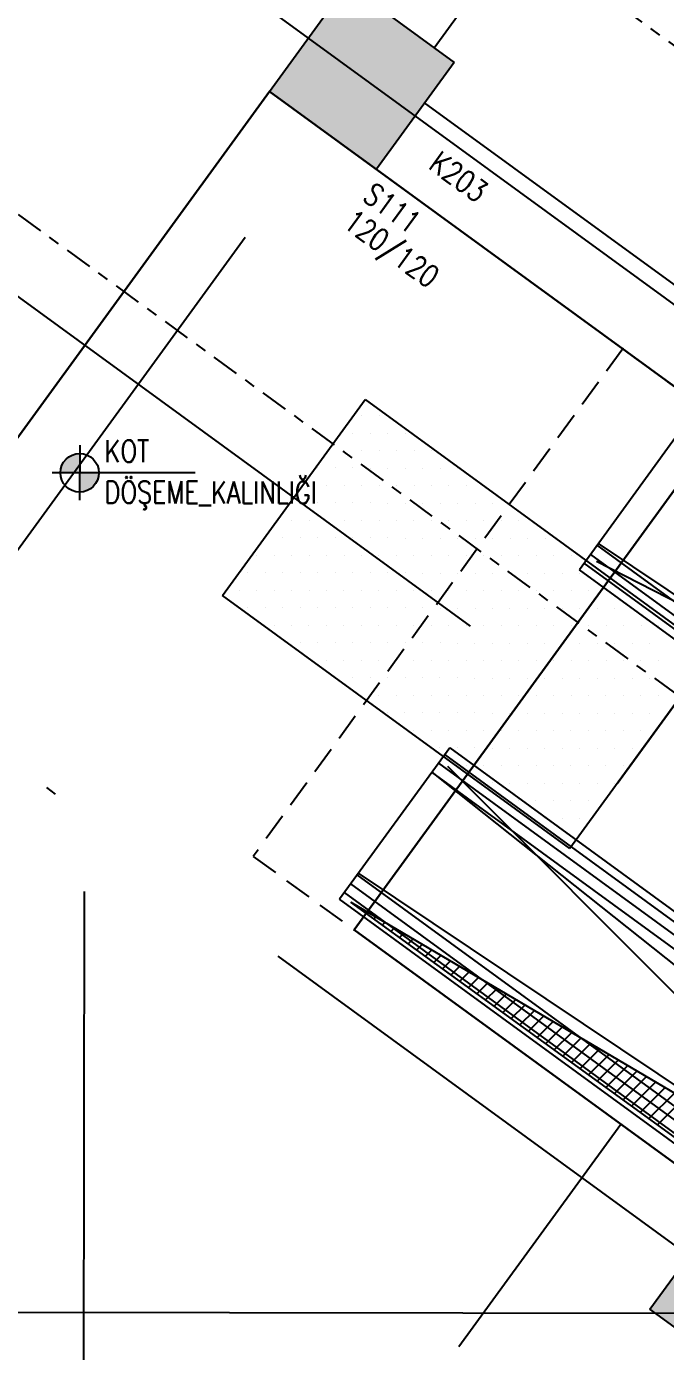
# Model space of a CAD drawing. Header units: millimetres. Extents: x 400382 to 401267, y 4543945 to 4544126.
# Drawn here: x 400719.53 to 400725.33, y 4544034.74 to 4544046.77 of the extents above; entities that cross this region are included whole.
import ezdxf
from ezdxf.enums import TextEntityAlignment as Align

# ---------------------------------------------------------------- set-up
doc = ezdxf.new("R2010")
doc.units = ezdxf.units.MM
for name, pattern in [('AKS', [3, 2.5, -0.25, 0, -0.25]), ('CENTER', [2, 1.25, -0.25, 0.25, -0.25]), ('CIZGI', [0.4, 0.25, -0.15]), ('HIDDEN', [0.375, 0.25, -0.125])]:
    doc.linetypes.add(name, pattern=pattern)
for name, color, linetype in [('aks prota', 2, 'AKS'), ('boşluk prota', 2, 'Continuous'), ('boşluk taraması prota', 252, 'Continuous'), ('kiriş prota', 6, 'Continuous'), ('kolon prota', 1, 'Continuous'), ('kolon tarama prota', 252, 'Continuous'), ('lkolon prota', 4, 'Continuous'), ('merdiven prota', 2, 'Continuous'), ('skesit prota', 7, 'Continuous'), ('st-s_level (kot)', 6, 'Continuous'), ('st-s_levelmark (kot işareti)', 4, 'Continuous'), ('st_s_ölçü', 4, 'Continuous'), ('temel prota', 6, 'Continuous'), ('tkolon prota', 6, 'Continuous')]:
    doc.layers.add(name, color=color, linetype=linetype)
doc.styles.add('OLCU', font='romanstw.shx')
doc.styles.add('TKIRIS', font='romanstw.shx')
doc.styles.add('tkolon', font='romanstw.shx')

msp = doc.modelspace()

# ---------------------------------------------------------------- hatches: boundary and pattern name
at = {"layer": 'kolon tarama prota'}
h = msp.add_hatch(color=256, dxfattribs=at)
h.dxf.hatch_style = 1
h.paths.add_polyline_path([(400803.72632, 4544009.33707), (400715.93468, 4544073.28909), (400690.79298, 4544038.77523), (400692.00541, 4544037.89203), (400705.8401, 4544027.81608), (400705.82967, 4544017.50939), (400720.00495, 4544017.49169), (400733.14296, 4544007.9252), (400805.78903, 4544007.83448)])
h.paths.add_polyline_path([(400733.45489, 4544009.92483), (400720.72959, 4544019.1908), (400707.52936, 4544019.20728), (400707.54135, 4544028.80376), (400693.46935, 4544039.05249), (400716.49142, 4544070.65657), (400799.97638, 4544009.84175)], flags=16)
h.paths.add_polyline_path([(400750.0006, 4544017.95423), (400750.00216, 4544019.20424), (400747.90215, 4544019.20686), (400747.90058, 4544017.95685), (400746.43136, 4544017.95869), (400746.4411, 4544025.75874), (400750.64986, 4544025.75349), (400750.6483, 4544024.50348), (400752.74831, 4544024.50085), (400752.74935, 4544025.75086), (400762.30539, 4544025.73893), (400762.30436, 4544024.48873), (400764.03966, 4544024.48656), (400764.03148, 4544017.93671), (400761.73966, 4544017.93957), (400761.74122, 4544019.18958), (400759.64121, 4544019.1922), (400759.63964, 4544017.94219)], flags=0)
h.paths.add_polyline_path([(400750.30098, 4544018.25386), (400750.30254, 4544019.50387), (400747.60252, 4544019.50724), (400747.60096, 4544018.25723), (400746.73174, 4544018.25832), (400746.74073, 4544025.45836), (400750.34948, 4544025.45386), (400750.34792, 4544024.20385), (400753.04794, 4544024.20048), (400753.0495, 4544025.45049), (400762.00554, 4544025.4393), (400762.00398, 4544024.1891), (400763.73928, 4544024.18693), (400763.73185, 4544018.23709), (400762.04004, 4544018.2392), (400762.0416, 4544019.48921), (400759.34158, 4544019.49258), (400759.34002, 4544018.24257)], flags=0)
h.paths.add_polyline_path([(400728.48066, 4544057.22162), (400728.23818, 4544057.39825), (400729.41578, 4544059.01483), (400729.65826, 4544058.83819)], flags=0)
h = msp.add_hatch(color=256, dxfattribs=at)
h.dxf.hatch_style = 1
h.paths.add_polyline_path([(400722.4396, 4544047.14699), (400723.40955, 4544046.44043), (400722.70299, 4544045.47048), (400721.73304, 4544046.17704)])
h = msp.add_hatch(color=256, dxfattribs=at)
h.dxf.hatch_style = 1
h.paths.add_polyline_path([(400725.89397, 4544036.09396), (400727.18723, 4544035.15188), (400726.48067, 4544034.18194), (400725.18741, 4544035.12402)])
at = {"layer": 'st-s_levelmark (kot işareti)'}
h = msp.add_hatch(color=256, dxfattribs=at)
h.paths.add_polyline_path([(400720.00814, 4544042.88987, 0.41421356), (400719.83292, 4544042.71509), (400720.00792, 4544042.71487)])
h.paths.add_polyline_path([(400720.18292, 4544042.71465), (400720.00792, 4544042.71487), (400720.0077, 4544042.53987, 0.41421356)])

# ---------------------------------------------------------------- linework, layer by layer
at = {"color": 253}
for p, q in [((400725.5476, 4544043.20913), (400724.54664, 4544041.83504)), ((400723.36904, 4544040.21847), (400722.36808, 4544038.84438))]:
    msp.add_line(p, q, dxfattribs=at)
at = {"layer": 'aks prota', "ltscale": 10}
for p, q in [((400706.79147, 4544024.64661), (400734.28841, 4544062.39367)), ((400778.08581, 4544005.86906), (400702.65004, 4544060.82042)), ((400772.21628, 4544005.87639), (400700.61869, 4544058.03182)), ((400766.34675, 4544005.88372), (400698.58733, 4544055.24323)), ((400720.00908, 4544004.34357), (400720.05225, 4544038.91303)), ((400824.16231, 4544034.96176), (400660.96834, 4544035.16556))]:
    msp.add_line(p, q, dxfattribs=at)
at = {"layer": 'boşluk prota', "ltscale": 0.05}
for p, q in [((400730.58381, 4544032.92518), (400722.47256, 4544038.81796)), ((400722.47256, 4544038.81796), (400730.71112, 4544033.95844))]:
    msp.add_line(p, q, dxfattribs=at)
at = {"layer": 'boşluk taraması prota', "linetype": 'Continuous', "ltscale": 2}
for p, q in [((400722.52412, 4544038.78051), (400722.52855, 4544038.78493)), ((400722.60215, 4544038.72381), (400722.61331, 4544038.73494)), ((400722.68019, 4544038.66712), (400722.69806, 4544038.68494)), ((400722.75823, 4544038.61043), (400722.78281, 4544038.63495)), ((400722.83627, 4544038.55373), (400722.86756, 4544038.58495)), ((400722.9143, 4544038.49704), (400722.95232, 4544038.53496)), ((400722.99234, 4544038.44034), (400723.03707, 4544038.48496)), ((400723.07038, 4544038.38365), (400723.12182, 4544038.43497)), ((400723.14842, 4544038.32696), (400723.20658, 4544038.38497)), ((400723.22645, 4544038.27026), (400723.29133, 4544038.33498)), ((400723.30449, 4544038.21357), (400723.37608, 4544038.28498)), ((400723.38253, 4544038.15687), (400723.46084, 4544038.23499)), ((400723.46057, 4544038.10018), (400723.54559, 4544038.18499)), ((400723.5386, 4544038.04349), (400723.63034, 4544038.135)), ((400723.61664, 4544037.98679), (400723.7151, 4544038.085)), ((400723.69468, 4544037.9301), (400723.79985, 4544038.03501)), ((400723.77272, 4544037.87341), (400723.8846, 4544037.98501)), ((400723.85076, 4544037.81671), (400723.96936, 4544037.93502)), ((400723.92879, 4544037.76002), (400724.05411, 4544037.88502)), ((400724.00683, 4544037.70332), (400724.13886, 4544037.83503)), ((400724.08487, 4544037.64663), (400724.22362, 4544037.78503)), ((400724.16291, 4544037.58994), (400724.30837, 4544037.73504)), ((400724.24094, 4544037.53324), (400724.39312, 4544037.68504)), ((400724.31898, 4544037.47655), (400724.47788, 4544037.63505)), ((400724.39702, 4544037.41985), (400724.56263, 4544037.58505)), ((400724.47506, 4544037.36316), (400724.64738, 4544037.53506)), ((400724.55309, 4544037.30647), (400724.73214, 4544037.48506)), ((400724.63113, 4544037.24977), (400724.81689, 4544037.43507)), ((400724.70917, 4544037.19308), (400724.90164, 4544037.38507)), ((400724.78721, 4544037.13638), (400724.9864, 4544037.33508)), ((400724.86525, 4544037.07969), (400725.07115, 4544037.28508)), ((400724.94328, 4544037.023), (400725.1559, 4544037.23509)), ((400725.02132, 4544036.9663), (400725.24066, 4544037.18509)), ((400725.09936, 4544036.90961), (400725.32541, 4544037.1351)), ((400725.1774, 4544036.85291), (400725.41016, 4544037.0851)), ((400725.25543, 4544036.79622), (400725.49492, 4544037.03511))]:
    msp.add_line(p, q, dxfattribs=at)
at = {"layer": 'kiriş prota'}
for p, q in [((400723.22771, 4544046.57289), (400726.58387, 4544051.18013)), ((400729.85046, 4544041.18566), (400723.14167, 4544046.07269)), ((400724.94078, 4544043.84036), (400722.70299, 4544045.47048)), ((400725.85685, 4544043.17302), (400722.50072, 4544038.5658)), ((400722.50072, 4544038.5658), (400730.54686, 4544032.70462))]:
    msp.add_line(p, q, dxfattribs=at)
at = {"layer": 'kiriş prota', "linetype": 'HIDDEN'}
for p, q in [((400724.94078, 4544043.84036), (400721.58463, 4544039.23313)), ((400725.85687, 4544043.17303), (400724.94078, 4544043.84036)), ((400721.58463, 4544039.23313), (400722.50072, 4544038.56581))]:
    msp.add_line(p, q, dxfattribs=at)
at = {"layer": 'kolon prota', "color": 1}
for p, q in [((400721.73304, 4544046.17704), (400722.4396, 4544047.14699)), ((400722.4396, 4544047.14699), (400723.40955, 4544046.44043)), ((400723.40955, 4544046.44043), (400722.70299, 4544045.47048)), ((400722.70299, 4544045.47048), (400721.73304, 4544046.17704)), ((400725.18741, 4544035.12402), (400725.89397, 4544036.09396)), ((400726.48067, 4544034.18194), (400725.18741, 4544035.12402))]:
    msp.add_line(p, q, dxfattribs=at)
at = {"layer": 'kolon tarama prota', "color": 2, "linetype": 'Continuous'}
for p, q in [((400722.56949, 4544043.2345), (400722.56949, 4544043.2345)), ((400722.72824, 4544043.2343), (400722.72824, 4544043.2343)), ((400722.48992, 4544043.07585), (400722.48992, 4544043.07585)), ((400722.64867, 4544043.07565), (400722.64867, 4544043.07565)), ((400722.80742, 4544043.07545), (400722.80742, 4544043.07545)), ((400722.96617, 4544043.07525), (400722.96617, 4544043.07525)), ((400722.41034, 4544042.9172), (400722.41034, 4544042.9172)), ((400722.56909, 4544042.917), (400722.56909, 4544042.917)), ((400722.72784, 4544042.9168), (400722.72784, 4544042.9168)), ((400722.8866, 4544042.9166), (400722.8866, 4544042.9166)), ((400723.04535, 4544042.9164), (400723.04535, 4544042.9164)), ((400723.2041, 4544042.91621), (400723.2041, 4544042.91621)), ((400722.17202, 4544042.75874), (400722.17202, 4544042.75874)), ((400722.33077, 4544042.75854), (400722.33077, 4544042.75854)), ((400722.48952, 4544042.75835), (400722.48952, 4544042.75835)), ((400722.64827, 4544042.75815), (400722.64827, 4544042.75815)), ((400722.80702, 4544042.75795), (400722.80702, 4544042.75795)), ((400722.96577, 4544042.75775), (400722.96577, 4544042.75775)), ((400723.12452, 4544042.75755), (400723.12452, 4544042.75755)), ((400723.28328, 4544042.75736), (400723.28328, 4544042.75736)), ((400723.44203, 4544042.75716), (400723.44203, 4544042.75716)), ((400722.09244, 4544042.60009), (400722.09244, 4544042.60009)), ((400722.25119, 4544042.59989), (400722.25119, 4544042.59989)), ((400722.40995, 4544042.59969), (400722.40995, 4544042.59969)), ((400722.5687, 4544042.5995), (400722.5687, 4544042.5995)), ((400722.72745, 4544042.5993), (400722.72745, 4544042.5993)), ((400722.8862, 4544042.5991), (400722.8862, 4544042.5991)), ((400723.04495, 4544042.5989), (400723.04495, 4544042.5989)), ((400723.2037, 4544042.5987), (400723.2037, 4544042.5987)), ((400723.36245, 4544042.5985), (400723.36245, 4544042.5985)), ((400723.5212, 4544042.59831), (400723.5212, 4544042.59831)), ((400722.01287, 4544042.44144), (400722.01287, 4544042.44144)), ((400722.17162, 4544042.44124), (400722.17162, 4544042.44124)), ((400722.33037, 4544042.44104), (400722.33037, 4544042.44104)), ((400722.48912, 4544042.44084), (400722.48912, 4544042.44084)), ((400722.64787, 4544042.44065), (400722.64787, 4544042.44065)), ((400722.80663, 4544042.44045), (400722.80663, 4544042.44045)), ((400722.96538, 4544042.44025), (400722.96538, 4544042.44025)), ((400723.12413, 4544042.44005), (400723.12413, 4544042.44005)), ((400723.28288, 4544042.43985), (400723.28288, 4544042.43985)), ((400723.44163, 4544042.43965), (400723.44163, 4544042.43965)), ((400723.60038, 4544042.43946), (400723.60038, 4544042.43946)), ((400723.75913, 4544042.43926), (400723.75913, 4544042.43926)), ((400721.9333, 4544042.28279), (400721.9333, 4544042.28279)), ((400722.09205, 4544042.28259), (400722.09205, 4544042.28259)), ((400722.2508, 4544042.28239), (400722.2508, 4544042.28239)), ((400722.40955, 4544042.28219), (400722.40955, 4544042.28219)), ((400722.5683, 4544042.28199), (400722.5683, 4544042.28199)), ((400722.72705, 4544042.2818), (400722.72705, 4544042.2818)), ((400722.8858, 4544042.2816), (400722.8858, 4544042.2816)), ((400723.04455, 4544042.2814), (400723.04455, 4544042.2814)), ((400723.2033, 4544042.2812), (400723.2033, 4544042.2812)), ((400723.36206, 4544042.281), (400723.36206, 4544042.281)), ((400723.52081, 4544042.2808), (400723.52081, 4544042.2808)), ((400723.67956, 4544042.28061), (400723.67956, 4544042.28061)), ((400723.83831, 4544042.28041), (400723.83831, 4544042.28041)), ((400723.99706, 4544042.28021), (400723.99706, 4544042.28021)), ((400721.69497, 4544042.12433), (400721.69497, 4544042.12433)), ((400721.85372, 4544042.12414), (400721.85372, 4544042.12414)), ((400722.01247, 4544042.12394), (400722.01247, 4544042.12394)), ((400722.17122, 4544042.12374), (400722.17122, 4544042.12374)), ((400722.32998, 4544042.12354), (400722.32998, 4544042.12354)), ((400722.48873, 4544042.12334), (400722.48873, 4544042.12334)), ((400722.64748, 4544042.12314), (400722.64748, 4544042.12314)), ((400722.80623, 4544042.12295), (400722.80623, 4544042.12295)), ((400722.96498, 4544042.12275), (400722.96498, 4544042.12275)), ((400723.12373, 4544042.12255), (400723.12373, 4544042.12255)), ((400723.28248, 4544042.12235), (400723.28248, 4544042.12235)), ((400723.44123, 4544042.12215), (400723.44123, 4544042.12215)), ((400723.59998, 4544042.12195), (400723.59998, 4544042.12195)), ((400723.75874, 4544042.12176), (400723.75874, 4544042.12176)), ((400723.91749, 4544042.12156), (400723.91749, 4544042.12156)), ((400724.07624, 4544042.12136), (400724.07624, 4544042.12136)), ((400724.23499, 4544042.12116), (400724.23499, 4544042.12116)), ((400721.6154, 4544041.96568), (400721.6154, 4544041.96568)), ((400721.77415, 4544041.96548), (400721.77415, 4544041.96548)), ((400721.9329, 4544041.96528), (400721.9329, 4544041.96528)), ((400722.09165, 4544041.96509), (400722.09165, 4544041.96509)), ((400722.2504, 4544041.96489), (400722.2504, 4544041.96489)), ((400722.40915, 4544041.96469), (400722.40915, 4544041.96469)), ((400722.5679, 4544041.96449), (400722.5679, 4544041.96449)), ((400722.72666, 4544041.96429), (400722.72666, 4544041.96429)), ((400722.88541, 4544041.9641), (400722.88541, 4544041.9641)), ((400723.04416, 4544041.9639), (400723.04416, 4544041.9639)), ((400723.20291, 4544041.9637), (400723.20291, 4544041.9637)), ((400723.36166, 4544041.9635), (400723.36166, 4544041.9635)), ((400723.52041, 4544041.9633), (400723.52041, 4544041.9633)), ((400723.67916, 4544041.9631), (400723.67916, 4544041.9631)), ((400723.83791, 4544041.96291), (400723.83791, 4544041.96291)), ((400723.99666, 4544041.96271), (400723.99666, 4544041.96271)), ((400724.15541, 4544041.96251), (400724.15541, 4544041.96251)), ((400724.31417, 4544041.96231), (400724.31417, 4544041.96231)), ((400724.47292, 4544041.96211), (400724.47292, 4544041.96211)), ((400721.53582, 4544041.80703), (400721.53582, 4544041.80703)), ((400721.69457, 4544041.80683), (400721.69457, 4544041.80683)), ((400721.85333, 4544041.80663), (400721.85333, 4544041.80663)), ((400722.01208, 4544041.80643), (400722.01208, 4544041.80643)), ((400722.17083, 4544041.80624), (400722.17083, 4544041.80624)), ((400722.32958, 4544041.80604), (400722.32958, 4544041.80604)), ((400722.48833, 4544041.80584), (400722.48833, 4544041.80584)), ((400722.64708, 4544041.80564), (400722.64708, 4544041.80564)), ((400722.80583, 4544041.80544), (400722.80583, 4544041.80544)), ((400722.96458, 4544041.80525), (400722.96458, 4544041.80525)), ((400723.12333, 4544041.80505), (400723.12333, 4544041.80505)), ((400723.28209, 4544041.80485), (400723.28209, 4544041.80485)), ((400723.44084, 4544041.80465), (400723.44084, 4544041.80465)), ((400723.59959, 4544041.80445), (400723.59959, 4544041.80445)), ((400723.75834, 4544041.80425), (400723.75834, 4544041.80425)), ((400723.91709, 4544041.80406), (400723.91709, 4544041.80406)), ((400724.07584, 4544041.80386), (400724.07584, 4544041.80386)), ((400724.23459, 4544041.80366), (400724.23459, 4544041.80366)), ((400724.39334, 4544041.80346), (400724.39334, 4544041.80346)), ((400724.55209, 4544041.80326), (400724.55209, 4544041.80326)), ((400724.71085, 4544041.80306), (400724.71085, 4544041.80306)), ((400721.45625, 4544041.64838), (400721.45625, 4544041.64838)), ((400721.615, 4544041.64818), (400721.615, 4544041.64818)), ((400721.77375, 4544041.64798), (400721.77375, 4544041.64798)), ((400721.9325, 4544041.64778), (400721.9325, 4544041.64778)), ((400722.09125, 4544041.64758), (400722.09125, 4544041.64758)), ((400722.25001, 4544041.64739), (400722.25001, 4544041.64739)), ((400722.40876, 4544041.64719), (400722.40876, 4544041.64719)), ((400722.56751, 4544041.64699), (400722.56751, 4544041.64699)), ((400722.72626, 4544041.64679), (400722.72626, 4544041.64679)), ((400722.88501, 4544041.64659), (400722.88501, 4544041.64659)), ((400723.04376, 4544041.64639), (400723.04376, 4544041.64639)), ((400723.20251, 4544041.6462), (400723.20251, 4544041.6462)), ((400723.36126, 4544041.646), (400723.36126, 4544041.646)), ((400723.52001, 4544041.6458), (400723.52001, 4544041.6458)), ((400723.67877, 4544041.6456), (400723.67877, 4544041.6456)), ((400723.83752, 4544041.6454), (400723.83752, 4544041.6454)), ((400723.99627, 4544041.64521), (400723.99627, 4544041.64521)), ((400724.15502, 4544041.64501), (400724.15502, 4544041.64501)), ((400724.31377, 4544041.64481), (400724.31377, 4544041.64481)), ((400724.47252, 4544041.64461), (400724.47252, 4544041.64461)), ((400724.63127, 4544041.64441), (400724.63127, 4544041.64441)), ((400724.79002, 4544041.64421), (400724.79002, 4544041.64421)), ((400724.94877, 4544041.64402), (400724.94877, 4544041.64402)), ((400721.53543, 4544041.48953), (400721.53543, 4544041.48953)), ((400721.69418, 4544041.48933), (400721.69418, 4544041.48933)), ((400721.85293, 4544041.48913), (400721.85293, 4544041.48913)), ((400722.01168, 4544041.48893), (400722.01168, 4544041.48893)), ((400722.17043, 4544041.48873), (400722.17043, 4544041.48873)), ((400722.32918, 4544041.48854), (400722.32918, 4544041.48854)), ((400722.48793, 4544041.48834), (400722.48793, 4544041.48834)), ((400722.64668, 4544041.48814), (400722.64668, 4544041.48814)), ((400722.80544, 4544041.48794), (400722.80544, 4544041.48794)), ((400722.96419, 4544041.48774), (400722.96419, 4544041.48774)), ((400723.12294, 4544041.48754), (400723.12294, 4544041.48754)), ((400723.28169, 4544041.48735), (400723.28169, 4544041.48735)), ((400723.44044, 4544041.48715), (400723.44044, 4544041.48715)), ((400723.59919, 4544041.48695), (400723.59919, 4544041.48695)), ((400723.75794, 4544041.48675), (400723.75794, 4544041.48675)), ((400723.91669, 4544041.48655), (400723.91669, 4544041.48655)), ((400724.07544, 4544041.48636), (400724.07544, 4544041.48636)), ((400724.2342, 4544041.48616), (400724.2342, 4544041.48616)), ((400724.39295, 4544041.48596), (400724.39295, 4544041.48596)), ((400724.5517, 4544041.48576), (400724.5517, 4544041.48576)), ((400724.71045, 4544041.48556), (400724.71045, 4544041.48556)), ((400724.8692, 4544041.48536), (400724.8692, 4544041.48536)), ((400725.02795, 4544041.48517), (400725.02795, 4544041.48517)), ((400725.1867, 4544041.48497), (400725.1867, 4544041.48497)), ((400721.77336, 4544041.33048), (400721.77336, 4544041.33048)), ((400721.93211, 4544041.33028), (400721.93211, 4544041.33028)), ((400722.09086, 4544041.33008), (400722.09086, 4544041.33008)), ((400722.24961, 4544041.32988), (400722.24961, 4544041.32988)), ((400722.40836, 4544041.32969), (400722.40836, 4544041.32969)), ((400722.56711, 4544041.32949), (400722.56711, 4544041.32949)), ((400722.72586, 4544041.32929), (400722.72586, 4544041.32929)), ((400722.88461, 4544041.32909), (400722.88461, 4544041.32909)), ((400723.04336, 4544041.32889), (400723.04336, 4544041.32889)), ((400723.20212, 4544041.32869), (400723.20212, 4544041.32869)), ((400723.36087, 4544041.3285), (400723.36087, 4544041.3285)), ((400723.51962, 4544041.3283), (400723.51962, 4544041.3283)), ((400723.67837, 4544041.3281), (400723.67837, 4544041.3281)), ((400723.83712, 4544041.3279), (400723.83712, 4544041.3279)), ((400723.99587, 4544041.3277), (400723.99587, 4544041.3277)), ((400724.15462, 4544041.32751), (400724.15462, 4544041.32751)), ((400724.31337, 4544041.32731), (400724.31337, 4544041.32731)), ((400724.47212, 4544041.32711), (400724.47212, 4544041.32711)), ((400724.63087, 4544041.32691), (400724.63087, 4544041.32691)), ((400724.78963, 4544041.32671), (400724.78963, 4544041.32671)), ((400724.94838, 4544041.32651), (400724.94838, 4544041.32651)), ((400725.10713, 4544041.32632), (400725.10713, 4544041.32632)), ((400725.26588, 4544041.32612), (400725.26588, 4544041.32612)), ((400722.01128, 4544041.17143), (400722.01128, 4544041.17143)), ((400722.17004, 4544041.17123), (400722.17004, 4544041.17123)), ((400722.32879, 4544041.17103), (400722.32879, 4544041.17103)), ((400722.48754, 4544041.17084), (400722.48754, 4544041.17084)), ((400722.64629, 4544041.17064), (400722.64629, 4544041.17064)), ((400722.80504, 4544041.17044), (400722.80504, 4544041.17044)), ((400722.96379, 4544041.17024), (400722.96379, 4544041.17024)), ((400723.12254, 4544041.17004), (400723.12254, 4544041.17004)), ((400723.28129, 4544041.16984), (400723.28129, 4544041.16984)), ((400723.44004, 4544041.16965), (400723.44004, 4544041.16965)), ((400723.59879, 4544041.16945), (400723.59879, 4544041.16945)), ((400723.75755, 4544041.16925), (400723.75755, 4544041.16925)), ((400723.9163, 4544041.16905), (400723.9163, 4544041.16905)), ((400724.07505, 4544041.16885), (400724.07505, 4544041.16885)), ((400724.2338, 4544041.16865), (400724.2338, 4544041.16865)), ((400724.39255, 4544041.16846), (400724.39255, 4544041.16846)), ((400724.5513, 4544041.16826), (400724.5513, 4544041.16826)), ((400724.71005, 4544041.16806), (400724.71005, 4544041.16806)), ((400724.8688, 4544041.16786), (400724.8688, 4544041.16786)), ((400725.02755, 4544041.16766), (400725.02755, 4544041.16766)), ((400725.18631, 4544041.16747), (400725.18631, 4544041.16747)), ((400722.24921, 4544041.01238), (400722.24921, 4544041.01238)), ((400722.40796, 4544041.01218), (400722.40796, 4544041.01218)), ((400722.56671, 4544041.01199), (400722.56671, 4544041.01199)), ((400722.72547, 4544041.01179), (400722.72547, 4544041.01179)), ((400722.88422, 4544041.01159), (400722.88422, 4544041.01159)), ((400723.04297, 4544041.01139), (400723.04297, 4544041.01139)), ((400723.20172, 4544041.01119), (400723.20172, 4544041.01119)), ((400723.36047, 4544041.01099), (400723.36047, 4544041.01099)), ((400723.51922, 4544041.0108), (400723.51922, 4544041.0108)), ((400723.67797, 4544041.0106), (400723.67797, 4544041.0106)), ((400723.83672, 4544041.0104), (400723.83672, 4544041.0104)), ((400723.99547, 4544041.0102), (400723.99547, 4544041.0102)), ((400724.15423, 4544041.01), (400724.15423, 4544041.01)), ((400724.31298, 4544041.0098), (400724.31298, 4544041.0098)), ((400724.47173, 4544041.00961), (400724.47173, 4544041.00961)), ((400724.63048, 4544041.00941), (400724.63048, 4544041.00941)), ((400724.78923, 4544041.00921), (400724.78923, 4544041.00921)), ((400724.94798, 4544041.00901), (400724.94798, 4544041.00901)), ((400725.10673, 4544041.00881), (400725.10673, 4544041.00881)), ((400725.26548, 4544041.00862), (400725.26548, 4544041.00862)), ((400722.48714, 4544040.85333), (400722.48714, 4544040.85333)), ((400722.64589, 4544040.85314), (400722.64589, 4544040.85314)), ((400722.80464, 4544040.85294), (400722.80464, 4544040.85294)), ((400722.96339, 4544040.85274), (400722.96339, 4544040.85274)), ((400723.12214, 4544040.85254), (400723.12214, 4544040.85254)), ((400723.2809, 4544040.85234), (400723.2809, 4544040.85234)), ((400723.43965, 4544040.85214), (400723.43965, 4544040.85214)), ((400723.5984, 4544040.85195), (400723.5984, 4544040.85195)), ((400723.75715, 4544040.85175), (400723.75715, 4544040.85175)), ((400723.9159, 4544040.85155), (400723.9159, 4544040.85155)), ((400724.07465, 4544040.85135), (400724.07465, 4544040.85135)), ((400724.2334, 4544040.85115), (400724.2334, 4544040.85115)), ((400724.39215, 4544040.85095), (400724.39215, 4544040.85095)), ((400724.5509, 4544040.85076), (400724.5509, 4544040.85076)), ((400724.70966, 4544040.85056), (400724.70966, 4544040.85056)), ((400724.86841, 4544040.85036), (400724.86841, 4544040.85036)), ((400725.02716, 4544040.85016), (400725.02716, 4544040.85016)), ((400725.18591, 4544040.84996), (400725.18591, 4544040.84996)), ((400722.56632, 4544040.69448), (400722.56632, 4544040.69448)), ((400722.72507, 4544040.69429), (400722.72507, 4544040.69429)), ((400722.88382, 4544040.69409), (400722.88382, 4544040.69409)), ((400723.04257, 4544040.69389), (400723.04257, 4544040.69389)), ((400723.20132, 4544040.69369), (400723.20132, 4544040.69369)), ((400723.36007, 4544040.69349), (400723.36007, 4544040.69349)), ((400723.51882, 4544040.69329), (400723.51882, 4544040.69329)), ((400723.67758, 4544040.6931), (400723.67758, 4544040.6931)), ((400723.83633, 4544040.6929), (400723.83633, 4544040.6929)), ((400723.99508, 4544040.6927), (400723.99508, 4544040.6927)), ((400724.15383, 4544040.6925), (400724.15383, 4544040.6925)), ((400724.31258, 4544040.6923), (400724.31258, 4544040.6923)), ((400724.47133, 4544040.6921), (400724.47133, 4544040.6921)), ((400724.63008, 4544040.69191), (400724.63008, 4544040.69191)), ((400724.78883, 4544040.69171), (400724.78883, 4544040.69171)), ((400724.94758, 4544040.69151), (400724.94758, 4544040.69151)), ((400725.10634, 4544040.69131), (400725.10634, 4544040.69131)), ((400725.26509, 4544040.69111), (400725.26509, 4544040.69111)), ((400722.80425, 4544040.53543), (400722.80425, 4544040.53543)), ((400722.963, 4544040.53524), (400722.963, 4544040.53524)), ((400723.12175, 4544040.53504), (400723.12175, 4544040.53504)), ((400723.2805, 4544040.53484), (400723.2805, 4544040.53484)), ((400723.43925, 4544040.53464), (400723.43925, 4544040.53464)), ((400723.598, 4544040.53444), (400723.598, 4544040.53444)), ((400723.75675, 4544040.53425), (400723.75675, 4544040.53425)), ((400723.9155, 4544040.53405), (400723.9155, 4544040.53405)), ((400724.07425, 4544040.53385), (400724.07425, 4544040.53385)), ((400724.23301, 4544040.53365), (400724.23301, 4544040.53365)), ((400724.39176, 4544040.53345), (400724.39176, 4544040.53345)), ((400724.55051, 4544040.53325), (400724.55051, 4544040.53325)), ((400724.70926, 4544040.53306), (400724.70926, 4544040.53306)), ((400724.86801, 4544040.53286), (400724.86801, 4544040.53286)), ((400725.02676, 4544040.53266), (400725.02676, 4544040.53266)), ((400725.18551, 4544040.53246), (400725.18551, 4544040.53246)), ((400723.04217, 4544040.37639), (400723.04217, 4544040.37639)), ((400723.20093, 4544040.37619), (400723.20093, 4544040.37619)), ((400723.35968, 4544040.37599), (400723.35968, 4544040.37599)), ((400723.51843, 4544040.37579), (400723.51843, 4544040.37579)), ((400723.67718, 4544040.37559), (400723.67718, 4544040.37559)), ((400723.83593, 4544040.3754), (400723.83593, 4544040.3754)), ((400723.99468, 4544040.3752), (400723.99468, 4544040.3752)), ((400724.15343, 4544040.375), (400724.15343, 4544040.375)), ((400724.31218, 4544040.3748), (400724.31218, 4544040.3748)), ((400724.47093, 4544040.3746), (400724.47093, 4544040.3746)), ((400724.62969, 4544040.3744), (400724.62969, 4544040.3744)), ((400724.78844, 4544040.37421), (400724.78844, 4544040.37421)), ((400724.94719, 4544040.37401), (400724.94719, 4544040.37401)), ((400725.10594, 4544040.37381), (400725.10594, 4544040.37381)), ((400723.2801, 4544040.21734), (400723.2801, 4544040.21734)), ((400723.43885, 4544040.21714), (400723.43885, 4544040.21714)), ((400723.59761, 4544040.21694), (400723.59761, 4544040.21694)), ((400723.75636, 4544040.21674), (400723.75636, 4544040.21674)), ((400723.91511, 4544040.21654), (400723.91511, 4544040.21654)), ((400724.07386, 4544040.21635), (400724.07386, 4544040.21635)), ((400724.23261, 4544040.21615), (400724.23261, 4544040.21615)), ((400724.39136, 4544040.21595), (400724.39136, 4544040.21595)), ((400724.55011, 4544040.21575), (400724.55011, 4544040.21575)), ((400724.70886, 4544040.21555), (400724.70886, 4544040.21555)), ((400724.86761, 4544040.21536), (400724.86761, 4544040.21536)), ((400725.02636, 4544040.21516), (400725.02636, 4544040.21516)), ((400723.51803, 4544040.05829), (400723.51803, 4544040.05829)), ((400723.67678, 4544040.05809), (400723.67678, 4544040.05809)), ((400723.83553, 4544040.05789), (400723.83553, 4544040.05789)), ((400723.99428, 4544040.05769), (400723.99428, 4544040.05769)), ((400724.15304, 4544040.0575), (400724.15304, 4544040.0575)), ((400724.31179, 4544040.0573), (400724.31179, 4544040.0573)), ((400724.47054, 4544040.0571), (400724.47054, 4544040.0571)), ((400724.62929, 4544040.0569), (400724.62929, 4544040.0569)), ((400724.78804, 4544040.0567), (400724.78804, 4544040.0567)), ((400724.94679, 4544040.05651), (400724.94679, 4544040.05651)), ((400723.75596, 4544039.89924), (400723.75596, 4544039.89924)), ((400723.91471, 4544039.89904), (400723.91471, 4544039.89904)), ((400724.07346, 4544039.89884), (400724.07346, 4544039.89884)), ((400724.23221, 4544039.89865), (400724.23221, 4544039.89865)), ((400724.39096, 4544039.89845), (400724.39096, 4544039.89845)), ((400724.54972, 4544039.89825), (400724.54972, 4544039.89825)), ((400724.70847, 4544039.89805), (400724.70847, 4544039.89805)), ((400724.86722, 4544039.89785), (400724.86722, 4544039.89785)), ((400723.99389, 4544039.74019), (400723.99389, 4544039.74019)), ((400724.15264, 4544039.73999), (400724.15264, 4544039.73999)), ((400724.31139, 4544039.7398), (400724.31139, 4544039.7398)), ((400724.47014, 4544039.7396), (400724.47014, 4544039.7396)), ((400724.62889, 4544039.7394), (400724.62889, 4544039.7394)), ((400724.23182, 4544039.58114), (400724.23182, 4544039.58114)), ((400724.39057, 4544039.58095), (400724.39057, 4544039.58095)), ((400724.54932, 4544039.58075), (400724.54932, 4544039.58075)), ((400724.31099, 4544039.42229), (400724.31099, 4544039.42229)), ((400724.46974, 4544039.4221), (400724.46974, 4544039.4221))]:
    msp.add_line(p, q, dxfattribs=at)
at = {"layer": 'merdiven prota', "color": 4}
for p, q in [((400733.82937, 4544037.21075), (400724.7022, 4544041.91091)), ((400723.34802, 4544040.05192), (400730.60577, 4544032.78549))]:
    msp.add_line(p, q, dxfattribs=at)
at = {"layer": 'merdiven prota', "linetype": 'HIDDEN', "ltscale": 10}
msp.add_line((400724.89341, 4544039.89869), (400725.69473, 4544040.99872), dxfattribs=at)
at = {"layer": 'skesit prota', "linetype": 'CENTER', "ltscale": 0.2}
for p, q in [((400702.23926, 4544063.46816), (400738.97047, 4544036.71122)), ((400699.44465, 4544059.6318), (400747.72085, 4544024.46489)), ((400699.44465, 4544059.6318), (400747.72085, 4544024.46489))]:
    msp.add_line(p, q, dxfattribs=at)
at = {"layer": 'st-s_levelmark (kot işareti)'}
for p, q in [((400720.00823, 4544042.96487), (400720.00761, 4544042.46487)), ((400721.05793, 4544042.71356), (400719.75792, 4544042.71518))]:
    msp.add_line(p, q, dxfattribs=at)
msp.add_circle((400720.00792, 4544042.71487), 0.175, dxfattribs=at)
at = {"layer": 'st_s_ölçü', "color": 3, "linetype": 'CIZGI', "lineweight": 30, "ltscale": 50}
for p, q in [((400721.73215, 4544046.17582), (400714.31417, 4544035.99261)), ((400725.85686, 4544043.17302), (400721.73215, 4544046.17582)), ((400722.50071, 4544038.56579), (400725.85686, 4544043.17302)), ((400730.54687, 4544032.70461), (400722.50071, 4544038.56579))]:
    msp.add_line(p, q, dxfattribs=at)
at = {"layer": 'st_s_ölçü', "color": 252, "ltscale": 0.1}
for points in [[(400732.97305, 4544036.03704), (400724.70856, 4544042.05732)], [(400733.22329, 4544036.38056), (400724.71926, 4544042.07201)], [(400724.64821, 4544041.97447), (400732.91269, 4544035.95419)], [(400732.81113, 4544035.81476), (400724.54664, 4544041.83504)], [(400732.85529, 4544035.87538), (400724.5908, 4544041.89567)], [(400723.36904, 4544040.21847), (400731.63353, 4544034.19818)], [(400731.58937, 4544034.13756), (400723.32488, 4544040.15785)], [(400731.47161, 4544033.9759), (400723.20712, 4544039.99619)], [(400723.20712, 4544039.99619), (400731.22137, 4544033.63238)], [(400723.26747, 4544040.07904), (400731.53196, 4544034.05875)], [(400730.79449, 4544033.04637), (400722.53, 4544039.06666)], [(400731.04473, 4544033.38989), (400722.5407, 4544039.08134)], [(400730.67673, 4544032.88471), (400722.41224, 4544038.905)], [(400722.46965, 4544038.98381), (400730.73414, 4544032.96352)], [(400730.63257, 4544032.82409), (400722.36808, 4544038.84438)]]:
    msp.add_lwpolyline(points, dxfattribs=at)
at = {"layer": 'temel prota'}
for p, q in [((400721.30664, 4544041.60075), (400722.602, 4544043.37898)), ((400722.602, 4544043.37898), (400725.75446, 4544041.08256)), ((400724.4591, 4544039.30433), (400721.30664, 4544041.60075)), ((400725.75446, 4544041.08256), (400724.4591, 4544039.30433))]:
    msp.add_line(p, q, dxfattribs=at)
at = {"layer": 'temel prota', "linetype": 'HIDDEN', "ltscale": 10}
msp.add_line((400724.92402, 4544036.80052), (400723.39314, 4544034.69897), dxfattribs=at)

# ---------------------------------------------------------------- texts
at = {"layer": 'kiriş prota', "ltscale": 0.05, "style": 'TKIRIS', "width": 0.8}
msp.add_text('K203', height=0.200002, rotation=323.928447, dxfattribs=at).set_placement((400723.22645, 4544045.56555), align=Align.MIDDLE_LEFT)
at = {"layer": 'lkolon prota', "style": 'tkolon', "width": 0.8}
msp.add_text('120/120', height=0.200002, rotation=323.928447, dxfattribs=at).set_placement((400722.38986, 4544044.95497))
at = {"layer": 'st-s_level (kot)', "color": 6, "style": 'OLCU', "width": 0.8}
for tag, p in [('KOT', (400720.23474, 4544042.81239)), ('DÖŞEME_KALINLIĞI', (400720.23428, 4544042.43829))]:
    msp.add_attdef(tag, p, '', height=0.2, rotation=359.928449, dxfattribs=at)
at = {"layer": 'tkolon prota', "style": 'tkolon', "width": 0.8}
msp.add_text('S111', height=0.200002, rotation=323.928447, dxfattribs=at).set_placement((400722.5665, 4544045.19746))

doc.saveas('drawing.dxf')
